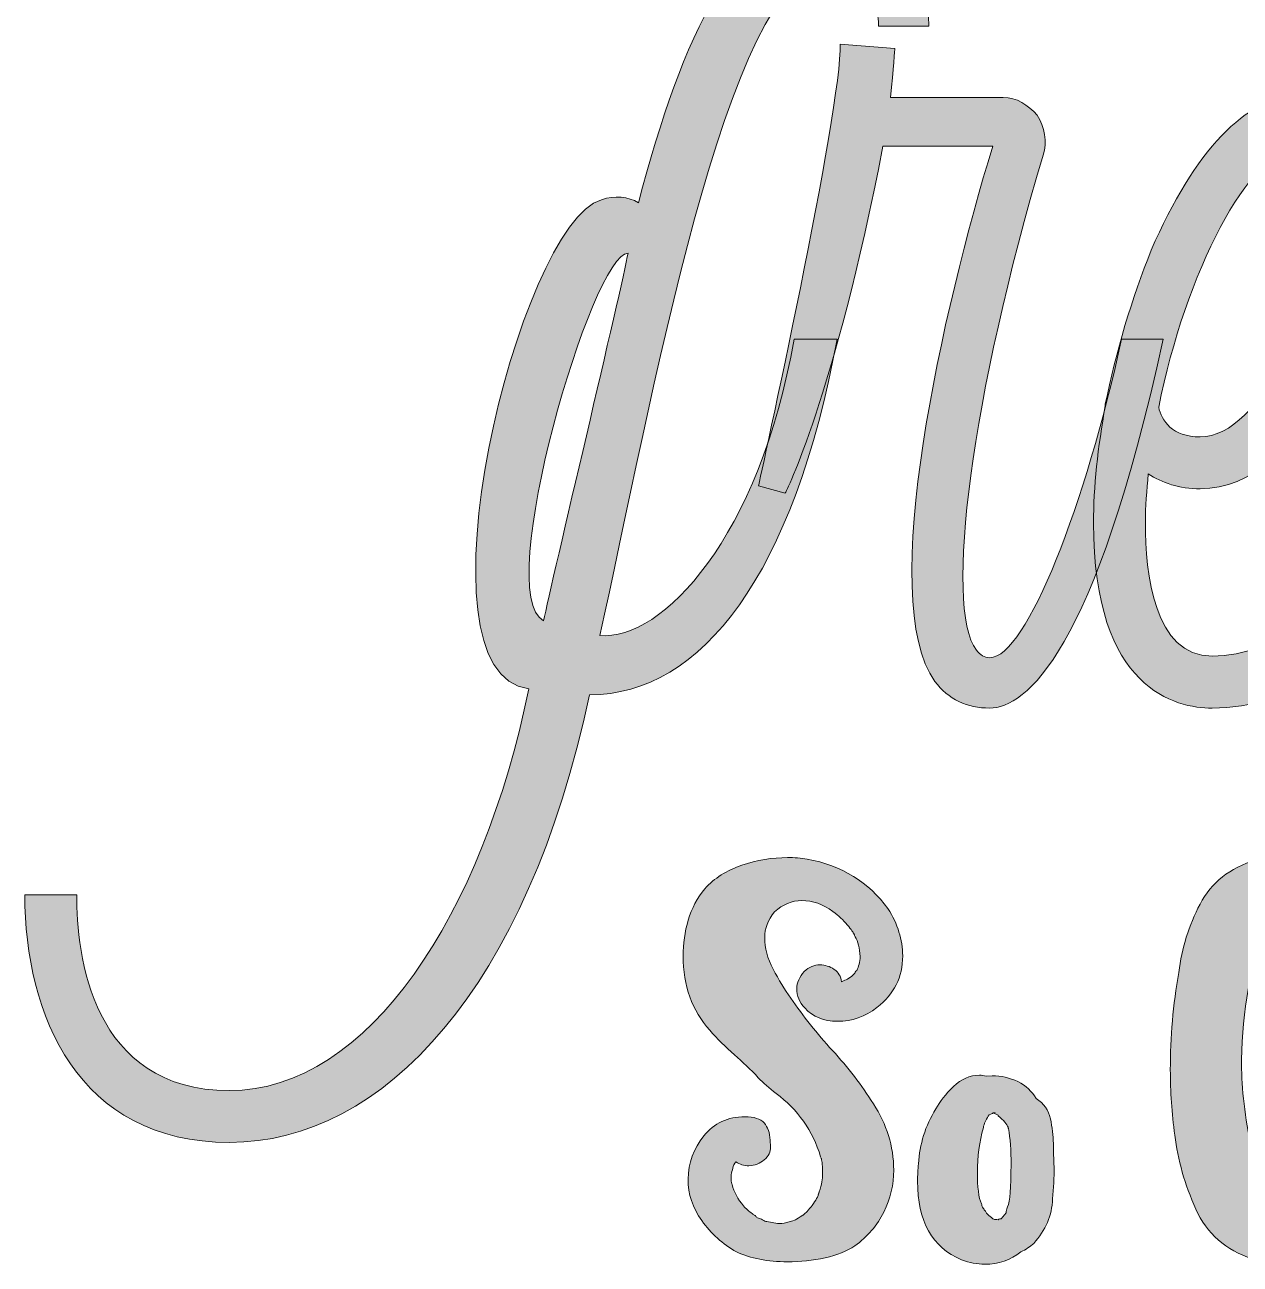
# Model space of a CAD drawing. Header units: inches. Extents: x 150 to 931, y -857 to -223.
# Drawn here: x 150.5 to 540.9, y -841.9 to -443.8 of the extents above; entities that cross this region are included whole.
import ezdxf

# ---------------------------------------------------------------- set-up
doc = ezdxf.new("R2010")
doc.units = ezdxf.units.IN
doc.header["$MEASUREMENT"] = 0
doc.layers.add('Layer 1', color=7, linetype='Continuous')

# ---------------------------------------------------------------- blocks, each defined once
blk = doc.blocks.new('block 3')
at = {"layer": 'Layer 1', "true_color": 0x040404}
h = blk.add_hatch(color=18, dxfattribs=at)
h.dxf.hatch_style = 2
edge = h.paths.add_edge_path()
edge.add_spline(control_points=[(395.47, -841.15), (389.11, -841.15), (383.66, -840.09), (379.1, -837.97), (374.65, -835.42), (370.94, -832.09), (367.98, -827.95), (365.01, -823.82), (363.53, -819.37), (363.53, -814.6), (363.63, -809.41), (365.33, -804.78), (368.61, -800.7), (371.9, -796.62), (376.29, -794.58), (381.8, -794.58), (384.77, -794.58), (386.84, -795.24), (388, -796.56), (389.17, -797.89), (389.8, -799.72), (389.91, -802.05), (389.91, -802.05), (390.07, -804.27), (390.07, -804.27), (390.07, -805.86), (389.38, -807.24), (388, -808.4), (386.62, -809.57), (384.98, -810.21), (383.07, -810.31), (381.49, -810.31), (380.11, -809.89), (378.94, -809.04), (378.41, -809.68), (378.07, -810.37), (377.91, -811.11), (377.75, -811.85), (377.56, -812.54), (377.35, -813.17), (377.35, -814.44), (377.41, -815.27), (377.51, -815.64), (377.62, -816.01), (377.67, -816.25), (377.67, -816.35), (378.31, -818.79), (379.52, -821.07), (381.33, -823.18), (381.86, -823.82), (382.17, -824.14), (382.28, -824.14), (382.81, -824.67), (383.31, -825.09), (383.79, -825.41), (384.27, -825.73), (384.61, -825.97), (384.82, -826.13), (385.04, -826.28), (385.17, -826.39), (385.22, -826.44), (385.27, -826.5), (385.38, -826.6), (385.54, -826.76), (385.7, -826.92), (386.02, -827.08), (386.49, -827.24), (386.97, -827.4), (387.37, -827.58), (387.68, -827.79), (388, -828.01), (388.37, -828.17), (388.8, -828.27), (388.8, -828.27), (392.29, -828.91), (392.29, -828.91), (393.14, -828.91), (394.15, -828.8), (395.31, -828.59), (396.9, -828.06), (397.83, -827.74), (398.09, -827.63), (398.36, -827.53), (399.13, -827.05), (400.4, -826.2), (400.4, -826.2), (400.56, -826.2), (400.56, -826.2), (400.66, -825.99), (400.88, -825.78), (401.19, -825.57), (401.51, -825.36), (401.99, -824.83), (402.62, -823.98), (402.84, -823.77), (403.02, -823.58), (403.18, -823.42), (403.34, -823.26), (403.42, -823.13), (403.42, -823.03), (404.58, -821.44), (405.33, -820.11), (405.64, -819.05), (405.64, -819.05), (405.33, -819.69), (405.33, -819.69), (406.28, -817.04), (406.76, -815.03), (406.76, -813.65), (406.76, -811.11), (406.7, -809.65), (406.6, -809.28), (406.49, -808.91), (406.44, -808.62), (406.44, -808.4), (406.44, -808.19), (406.41, -808.09), (406.36, -808.09), (406.3, -808.09), (406.28, -808.01), (406.28, -807.85), (406.28, -807.69), (406.23, -807.56), (406.12, -807.45), (403.58, -798.98), (398.81, -792.19), (391.82, -787.11), (389.59, -785.41), (387.68, -783.72), (386.09, -782.02), (383.66, -779.37), (381.11, -776.94), (378.47, -774.71), (375.6, -772.17), (372.96, -769.52), (370.52, -766.76), (364.8, -760.41), (361.94, -752.46), (361.94, -742.92), (361.94, -739), (362.49, -735.16), (363.61, -731.4), (364.72, -727.64), (366.49, -724.27), (368.93, -721.31), (372, -717.92), (375.97, -715.4), (380.85, -713.76), (385.72, -712.12), (390.6, -711.3), (395.47, -711.3), (397.7, -711.3), (399.82, -711.46), (401.83, -711.77), (412.96, -713.89), (421.59, -719.19), (427.74, -727.67), (430.91, -732.65), (432.5, -737.73), (432.5, -742.92), (432.5, -749.7), (429.75, -755.21), (424.24, -759.45), (420.42, -762.42), (416.18, -763.9), (411.52, -763.9), (407.18, -763.9), (403.68, -762.47), (401.03, -759.61), (399.34, -757.81), (398.49, -755.74), (398.49, -753.41), (398.49, -751.51), (399.29, -749.65), (400.88, -747.85), (402.36, -746.47), (404.05, -745.78), (405.96, -745.78), (407.55, -745.78), (409.06, -746.26), (410.49, -747.21), (411.92, -748.17), (412.69, -749.5), (412.8, -751.19), (412.8, -751.19), (413.43, -750.87), (413.43, -750.87), (414.6, -750.55), (415.82, -749.76), (417.09, -748.49), (417.09, -748.27), (417.3, -747.96), (417.72, -747.53), (418.36, -746.37), (418.73, -744.89), (418.84, -743.08), (418.62, -740.33), (418.09, -738.21), (417.25, -736.73), (417.14, -736.51), (417.01, -736.22), (416.85, -735.85), (416.69, -735.48), (415.97, -734.5), (414.7, -732.91), (413.96, -732.17), (413.51, -731.67), (413.35, -731.4), (413.19, -731.14), (412.11, -730.21), (410.09, -728.62), (406.91, -726.29), (403.58, -725.12), (400.08, -725.12), (396.9, -725.12), (393.99, -726.34), (391.34, -728.78), (389.22, -731.32), (388.16, -734.08), (388.16, -737.04), (388.16, -740.33), (389.06, -743.69), (390.86, -747.14), (392.66, -750.58), (394.57, -753.68), (396.58, -756.43), (400.5, -762.26), (404.95, -767.88), (409.94, -773.28), (414.91, -778.68), (419.31, -784.4), (423.13, -790.44), (427.36, -796.91), (429.54, -804.01), (429.64, -811.74), (429.64, -816.4), (428.58, -820.88), (426.46, -825.17), (424.34, -829.46), (421.22, -833.09), (417.09, -836.06), (414.65, -837.75), (411.47, -839.03), (407.55, -839.87), (403.63, -840.72), (399.6, -841.15), (395.47, -841.15)], knot_values=[0, 0, 0, 0, 1, 1, 1, 2, 2, 2, 3, 3, 3, 4, 4, 4, 5, 5, 5, 6, 6, 6, 7, 7, 7, 8, 8, 8, 9, 9, 9, 10, 10, 10, 11, 11, 11, 12, 12, 12, 13, 13, 13, 14, 14, 14, 15, 15, 15, 16, 16, 16, 17, 17, 17, 18, 18, 18, 19, 19, 19, 20, 20, 20, 21, 21, 21, 22, 22, 22, 23, 23, 23, 24, 24, 24, 25, 25, 25, 26, 26, 26, 27, 27, 27, 28, 28, 28, 29, 29, 29, 30, 30, 30, 31, 31, 31, 32, 32, 32, 33, 33, 33, 34, 34, 34, 35, 35, 35, 36, 36, 36, 37, 37, 37, 38, 38, 38, 39, 39, 39, 40, 40, 40, 41, 41, 41, 42, 42, 42, 43, 43, 43, 44, 44, 44, 45, 45, 45, 46, 46, 46, 47, 47, 47, 48, 48, 48, 49, 49, 49, 50, 50, 50, 51, 51, 51, 52, 52, 52, 53, 53, 53, 54, 54, 54, 55, 55, 55, 56, 56, 56, 57, 57, 57, 58, 58, 58, 59, 59, 59, 60, 60, 60, 61, 61, 61, 62, 62, 62, 63, 63, 63, 64, 64, 64, 65, 65, 65, 66, 66, 66, 67, 67, 67, 68, 68, 68, 69, 69, 69, 70, 70, 70, 71, 71, 71, 72, 72, 72, 73, 73, 73, 74, 74, 74, 75, 75, 75, 76, 76, 76, 77, 77, 77, 78, 78, 78, 79, 79, 79, 80, 80, 80, 81, 81, 81, 82, 82, 82, 82], degree=3, periodic=1)
h = blk.add_hatch(color=18, dxfattribs=at)
h.dxf.hatch_style = 2
edge = h.paths.add_edge_path()
edge.add_spline(control_points=[(552.34, -841.15), (549.79, -841.15), (547.3, -840.83), (544.87, -840.19), (536.29, -837.44), (530.22, -832.11), (526.67, -824.22), (523.12, -816.33), (520.87, -808.4), (519.92, -800.46), (518.96, -793.46), (518.48, -786.47), (518.48, -779.48), (518.48, -768.99), (519.38, -758.55), (521.19, -748.17), (522.14, -740.43), (524.42, -733.13), (528.02, -726.24), (531.62, -719.35), (537.61, -714.63), (545.98, -712.09), (547.99, -711.56), (550.06, -711.3), (552.18, -711.3), (558.75, -711.3), (563.99, -713.36), (567.91, -717.5), (572.26, -722.26), (574.43, -728.57), (574.43, -736.41), (574.43, -736.41), (574.27, -739.27), (574.27, -739.27), (573.74, -743.19), (571.41, -745.42), (567.28, -745.94), (565.58, -745.94), (563.99, -745.28), (562.51, -743.96), (561.03, -742.63), (560.28, -741.12), (560.28, -739.43), (560.39, -738.05), (560.44, -736.51), (560.44, -734.82), (560.44, -734.08), (560.42, -733.55), (560.36, -733.23), (560.31, -732.91), (560.28, -732.59), (560.28, -732.28), (560.28, -731.96), (560.23, -731.64), (560.13, -731.32), (560.02, -731), (559.94, -730.74), (559.89, -730.53), (559.83, -730.31), (559.75, -730.05), (559.65, -729.73), (559.54, -729.41), (559.46, -729.17), (559.41, -729.02), (559.36, -728.86), (559.25, -728.67), (559.09, -728.46), (558.93, -728.25), (558.8, -728.04), (558.7, -727.82), (558.59, -727.61), (558.54, -727.45), (558.54, -727.35), (558.22, -726.93), (558.03, -726.69), (557.98, -726.63), (557.93, -726.58), (557.77, -726.45), (557.5, -726.24), (557.24, -726.03), (557, -725.81), (556.79, -725.6), (556.57, -725.39), (556.31, -725.23), (555.99, -725.12), (555.67, -725.44), (555.38, -725.65), (555.12, -725.76), (554.85, -725.86), (554.67, -726), (554.56, -726.16), (554.46, -726.32), (554.25, -726.5), (553.93, -726.71), (553.61, -726.93), (553.34, -727.19), (553.13, -727.51), (552.6, -728.14), (552.28, -728.46), (552.18, -728.46), (552.07, -728.46), (551.97, -728.57), (551.86, -728.78), (551.75, -728.99), (551.54, -729.26), (551.23, -729.57), (551.23, -729.57), (548.21, -735.61), (548.21, -735.61), (543.65, -748.75), (541.37, -763.27), (541.37, -779.16), (541.48, -787.22), (542.7, -796.49), (545.03, -806.97), (548.21, -820.33), (552.07, -827), (556.63, -827), (557.58, -827), (558.64, -826.63), (559.81, -825.89), (562.56, -823.77), (564.15, -821.23), (564.58, -818.26), (564.68, -817.73), (564.74, -816.46), (564.74, -814.44), (564.63, -814.23), (564.58, -814.05), (564.58, -813.89), (564.58, -813.73), (564.52, -813.46), (564.42, -813.09), (564.31, -812.72), (564.26, -812.22), (564.26, -811.58), (564.26, -808.62), (565.95, -806.5), (569.34, -805.22), (569.98, -805.02), (570.56, -804.91), (571.09, -804.91), (576.07, -804.91), (578.56, -808.62), (578.56, -816.03), (578.56, -822.71), (575.96, -828.75), (570.77, -834.15), (565.26, -838.81), (559.12, -841.15), (552.34, -841.15)], knot_values=[0, 0, 0, 0, 1, 1, 1, 2, 2, 2, 3, 3, 3, 4, 4, 4, 5, 5, 5, 6, 6, 6, 7, 7, 7, 8, 8, 8, 9, 9, 9, 10, 10, 10, 11, 11, 11, 12, 12, 12, 13, 13, 13, 14, 14, 14, 15, 15, 15, 16, 16, 16, 17, 17, 17, 18, 18, 18, 19, 19, 19, 20, 20, 20, 21, 21, 21, 22, 22, 22, 23, 23, 23, 24, 24, 24, 25, 25, 25, 26, 26, 26, 27, 27, 27, 28, 28, 28, 29, 29, 29, 30, 30, 30, 31, 31, 31, 32, 32, 32, 33, 33, 33, 34, 34, 34, 35, 35, 35, 36, 36, 36, 37, 37, 37, 38, 38, 38, 39, 39, 39, 40, 40, 40, 41, 41, 41, 42, 42, 42, 43, 43, 43, 44, 44, 44, 45, 45, 45, 46, 46, 46, 47, 47, 47, 48, 48, 48, 49, 49, 49, 50, 50, 50, 50], degree=3, periodic=1)
h = blk.add_hatch(color=18, dxfattribs=at)
h.dxf.hatch_style = 2
edge = h.paths.add_edge_path()
edge.add_spline(control_points=[(458.89, -841.94), (456.45, -841.94), (453.96, -841.46), (451.42, -840.51), (441.98, -836.59), (437.27, -828.17), (437.27, -815.24), (437.27, -813.33), (437.38, -811.48), (437.59, -809.68), (437.91, -803.43), (439.76, -797.54), (443.15, -792.03), (444.42, -789.71), (446.3, -787.32), (448.79, -784.88), (451.28, -782.45), (454.06, -781.23), (457.14, -781.23), (457.88, -781.23), (458.62, -781.33), (459.36, -781.54), (459.36, -781.54), (461.27, -781.38), (461.27, -781.38), (464.13, -781.38), (466.86, -782.02), (469.46, -783.29), (472.05, -784.56), (474.04, -786.37), (475.41, -788.7), (477.85, -790.29), (479.36, -792.46), (479.95, -795.21), (480.53, -797.97), (480.84, -800.62), (480.9, -803.16), (480.95, -805.7), (481.03, -808.19), (481.14, -810.63), (481.14, -814.13), (480.98, -817.57), (480.66, -820.96), (480.45, -826.26), (478.44, -831.03), (474.62, -835.26), (473.45, -836.32), (472.08, -837.22), (470.49, -837.97), (467.1, -840.62), (463.23, -841.94), (458.89, -841.94)], knot_values=[0, 0, 0, 0, 1, 1, 1, 2, 2, 2, 3, 3, 3, 4, 4, 4, 5, 5, 5, 6, 6, 6, 7, 7, 7, 8, 8, 8, 9, 9, 9, 10, 10, 10, 11, 11, 11, 12, 12, 12, 13, 13, 13, 14, 14, 14, 15, 15, 15, 16, 16, 16, 17, 17, 17, 17], degree=3, periodic=1)
edge = h.paths.add_edge_path()
edge.add_spline(control_points=[(463.18, -827.63), (463.5, -827.43), (463.81, -827.32), (464.13, -827.32), (464.13, -827.32), (465.72, -825.41), (465.72, -825.41), (465.72, -824.99), (465.88, -824.35), (466.2, -823.5), (466.94, -821.81), (467.31, -817.31), (467.31, -809.99), (467.31, -805.33), (467.04, -801.47), (466.51, -798.39), (466.41, -798.39), (466.36, -798.23), (466.36, -797.92), (466.04, -796.96), (464.98, -795.75), (463.18, -794.26), (463.18, -794.26), (463.18, -794.1), (463.18, -794.1), (463.18, -794.1), (461.59, -793.31), (461.59, -793.31), (461.48, -793.41), (461.22, -793.54), (460.79, -793.7), (460.37, -793.86), (460.16, -794), (460.16, -794.1), (460.16, -794.21), (460.1, -794.31), (460, -794.42), (459.15, -795.58), (458.62, -796.8), (458.41, -798.07), (457.14, -802.63), (456.5, -807.4), (456.5, -812.38), (456.5, -817.15), (456.92, -820.54), (457.77, -822.55), (457.88, -822.66), (457.93, -822.82), (457.93, -823.03), (457.93, -823.24), (458.07, -823.53), (458.33, -823.9), (458.59, -824.27), (458.83, -824.61), (459.05, -824.93), (459.26, -825.25), (459.42, -825.49), (459.52, -825.65), (459.63, -825.81), (459.81, -825.99), (460.08, -826.2), (460.34, -826.42), (460.61, -826.63), (460.87, -826.84), (461.14, -827.05), (461.35, -827.21), (461.51, -827.32), (461.67, -827.43), (461.83, -827.5), (461.99, -827.56), (462.14, -827.61), (462.54, -827.63), (463.18, -827.63)], knot_values=[0, 0, 0, 0, 1, 1, 1, 2, 2, 2, 3, 3, 3, 4, 4, 4, 5, 5, 5, 6, 6, 6, 7, 7, 7, 8, 8, 8, 9, 9, 9, 10, 10, 10, 11, 11, 11, 12, 12, 12, 13, 13, 13, 14, 14, 14, 15, 15, 15, 16, 16, 16, 17, 17, 17, 18, 18, 18, 19, 19, 19, 20, 20, 20, 21, 21, 21, 22, 22, 22, 23, 23, 23, 24, 24, 24, 24], degree=3, periodic=1)
edge = h.paths.add_edge_path()
edge.add_spline(control_points=[(462.22, -793.46), (462.22, -793.46), (461.59, -793.31), (461.59, -793.31), (462.01, -793.31), (462.22, -793.36), (462.22, -793.46)], knot_values=[0, 0, 0, 0, 1, 1, 1, 2, 2, 2, 2], degree=3, periodic=1)
at = {"layer": 'Layer 1', "lineweight": 0}
for points, knots in [([(395.47, -841.15), (389.11, -841.15), (383.66, -840.09), (379.1, -837.97), (374.65, -835.42), (370.94, -832.09), (367.98, -827.95), (365.01, -823.82), (363.53, -819.37), (363.53, -814.6), (363.63, -809.41), (365.33, -804.78), (368.61, -800.7), (371.9, -796.62), (376.29, -794.58), (381.8, -794.58), (384.77, -794.58), (386.84, -795.24), (388, -796.56), (389.17, -797.89), (389.8, -799.72), (389.91, -802.05), (389.91, -802.05), (390.07, -804.27), (390.07, -804.27), (390.07, -805.86), (389.38, -807.24), (388, -808.4), (386.62, -809.57), (384.98, -810.21), (383.07, -810.31), (381.49, -810.31), (380.11, -809.89), (378.94, -809.04), (378.41, -809.68), (378.07, -810.37), (377.91, -811.11), (377.75, -811.85), (377.56, -812.54), (377.35, -813.17), (377.35, -814.44), (377.41, -815.27), (377.51, -815.64), (377.62, -816.01), (377.67, -816.25), (377.67, -816.35), (378.31, -818.79), (379.52, -821.07), (381.33, -823.18), (381.86, -823.82), (382.17, -824.14), (382.28, -824.14), (382.81, -824.67), (383.31, -825.09), (383.79, -825.41), (384.27, -825.73), (384.61, -825.97), (384.82, -826.13), (385.04, -826.28), (385.17, -826.39), (385.22, -826.44), (385.27, -826.5), (385.38, -826.6), (385.54, -826.76), (385.7, -826.92), (386.02, -827.08), (386.49, -827.24), (386.97, -827.4), (387.37, -827.58), (387.68, -827.79), (388, -828.01), (388.37, -828.17), (388.8, -828.27), (388.8, -828.27), (392.29, -828.91), (392.29, -828.91), (393.14, -828.91), (394.15, -828.8), (395.31, -828.59), (396.9, -828.06), (397.83, -827.74), (398.09, -827.63), (398.36, -827.53), (399.13, -827.05), (400.4, -826.2), (400.4, -826.2), (400.56, -826.2), (400.56, -826.2), (400.66, -825.99), (400.88, -825.78), (401.19, -825.57), (401.51, -825.36), (401.99, -824.83), (402.62, -823.98), (402.84, -823.77), (403.02, -823.58), (403.18, -823.42), (403.34, -823.26), (403.42, -823.13), (403.42, -823.03), (404.58, -821.44), (405.33, -820.11), (405.64, -819.05), (405.64, -819.05), (405.33, -819.69), (405.33, -819.69), (406.28, -817.04), (406.76, -815.03), (406.76, -813.65), (406.76, -811.11), (406.7, -809.65), (406.6, -809.28), (406.49, -808.91), (406.44, -808.62), (406.44, -808.4), (406.44, -808.19), (406.41, -808.09), (406.36, -808.09), (406.3, -808.09), (406.28, -808.01), (406.28, -807.85), (406.28, -807.69), (406.23, -807.56), (406.12, -807.45), (403.58, -798.98), (398.81, -792.19), (391.82, -787.11), (389.59, -785.41), (387.68, -783.72), (386.09, -782.02), (383.66, -779.37), (381.11, -776.94), (378.47, -774.71), (375.6, -772.17), (372.96, -769.52), (370.52, -766.76), (364.8, -760.41), (361.94, -752.46), (361.94, -742.92), (361.94, -739), (362.49, -735.16), (363.61, -731.4), (364.72, -727.64), (366.49, -724.27), (368.93, -721.31), (372, -717.92), (375.97, -715.4), (380.85, -713.76), (385.72, -712.12), (390.6, -711.3), (395.47, -711.3), (397.7, -711.3), (399.82, -711.46), (401.83, -711.77), (412.96, -713.89), (421.59, -719.19), (427.74, -727.67), (430.91, -732.65), (432.5, -737.73), (432.5, -742.92), (432.5, -749.7), (429.75, -755.21), (424.24, -759.45), (420.42, -762.42), (416.18, -763.9), (411.52, -763.9), (407.18, -763.9), (403.68, -762.47), (401.03, -759.61), (399.34, -757.81), (398.49, -755.74), (398.49, -753.41), (398.49, -751.51), (399.29, -749.65), (400.88, -747.85), (402.36, -746.47), (404.05, -745.78), (405.96, -745.78), (407.55, -745.78), (409.06, -746.26), (410.49, -747.21), (411.92, -748.17), (412.69, -749.5), (412.8, -751.19), (412.8, -751.19), (413.43, -750.87), (413.43, -750.87), (414.6, -750.55), (415.82, -749.76), (417.09, -748.49), (417.09, -748.27), (417.3, -747.96), (417.72, -747.53), (418.36, -746.37), (418.73, -744.89), (418.84, -743.08), (418.62, -740.33), (418.09, -738.21), (417.25, -736.73), (417.14, -736.51), (417.01, -736.22), (416.85, -735.85), (416.69, -735.48), (415.97, -734.5), (414.7, -732.91), (413.96, -732.17), (413.51, -731.67), (413.35, -731.4), (413.19, -731.14), (412.11, -730.21), (410.09, -728.62), (406.91, -726.29), (403.58, -725.12), (400.08, -725.12), (396.9, -725.12), (393.99, -726.34), (391.34, -728.78), (389.22, -731.32), (388.16, -734.08), (388.16, -737.04), (388.16, -740.33), (389.06, -743.69), (390.86, -747.14), (392.66, -750.58), (394.57, -753.68), (396.58, -756.43), (400.5, -762.26), (404.95, -767.88), (409.94, -773.28), (414.91, -778.68), (419.31, -784.4), (423.13, -790.44), (427.36, -796.91), (429.54, -804.01), (429.64, -811.74), (429.64, -816.4), (428.58, -820.88), (426.46, -825.17), (424.34, -829.46), (421.22, -833.09), (417.09, -836.06), (414.65, -837.75), (411.47, -839.03), (407.55, -839.87), (403.63, -840.72), (399.6, -841.15), (395.47, -841.15)], [0, 0, 0, 0, 1, 1, 1, 2, 2, 2, 3, 3, 3, 4, 4, 4, 5, 5, 5, 6, 6, 6, 7, 7, 7, 8, 8, 8, 9, 9, 9, 10, 10, 10, 11, 11, 11, 12, 12, 12, 13, 13, 13, 14, 14, 14, 15, 15, 15, 16, 16, 16, 17, 17, 17, 18, 18, 18, 19, 19, 19, 20, 20, 20, 21, 21, 21, 22, 22, 22, 23, 23, 23, 24, 24, 24, 25, 25, 25, 26, 26, 26, 27, 27, 27, 28, 28, 28, 29, 29, 29, 30, 30, 30, 31, 31, 31, 32, 32, 32, 33, 33, 33, 34, 34, 34, 35, 35, 35, 36, 36, 36, 37, 37, 37, 38, 38, 38, 39, 39, 39, 40, 40, 40, 41, 41, 41, 42, 42, 42, 43, 43, 43, 44, 44, 44, 45, 45, 45, 46, 46, 46, 47, 47, 47, 48, 48, 48, 49, 49, 49, 50, 50, 50, 51, 51, 51, 52, 52, 52, 53, 53, 53, 54, 54, 54, 55, 55, 55, 56, 56, 56, 57, 57, 57, 58, 58, 58, 59, 59, 59, 60, 60, 60, 61, 61, 61, 62, 62, 62, 63, 63, 63, 64, 64, 64, 65, 65, 65, 66, 66, 66, 67, 67, 67, 68, 68, 68, 69, 69, 69, 70, 70, 70, 71, 71, 71, 72, 72, 72, 73, 73, 73, 74, 74, 74, 75, 75, 75, 76, 76, 76, 77, 77, 77, 78, 78, 78, 79, 79, 79, 80, 80, 80, 81, 81, 81, 82, 82, 82, 82]), ([(552.34, -841.15), (549.79, -841.15), (547.3, -840.83), (544.87, -840.19), (536.29, -837.44), (530.22, -832.11), (526.67, -824.22), (523.12, -816.33), (520.87, -808.4), (519.92, -800.46), (518.96, -793.46), (518.48, -786.47), (518.48, -779.48), (518.48, -768.99), (519.38, -758.55), (521.19, -748.17), (522.14, -740.43), (524.42, -733.13), (528.02, -726.24), (531.62, -719.35), (537.61, -714.63), (545.98, -712.09), (547.99, -711.56), (550.06, -711.3), (552.18, -711.3), (558.75, -711.3), (563.99, -713.36), (567.91, -717.5), (572.26, -722.26), (574.43, -728.57), (574.43, -736.41), (574.43, -736.41), (574.27, -739.27), (574.27, -739.27), (573.74, -743.19), (571.41, -745.42), (567.28, -745.94), (565.58, -745.94), (563.99, -745.28), (562.51, -743.96), (561.03, -742.63), (560.28, -741.12), (560.28, -739.43), (560.39, -738.05), (560.44, -736.51), (560.44, -734.82), (560.44, -734.08), (560.42, -733.55), (560.36, -733.23), (560.31, -732.91), (560.28, -732.59), (560.28, -732.28), (560.28, -731.96), (560.23, -731.64), (560.13, -731.32), (560.02, -731), (559.94, -730.74), (559.89, -730.53), (559.83, -730.31), (559.75, -730.05), (559.65, -729.73), (559.54, -729.41), (559.46, -729.17), (559.41, -729.02), (559.36, -728.86), (559.25, -728.67), (559.09, -728.46), (558.93, -728.25), (558.8, -728.04), (558.7, -727.82), (558.59, -727.61), (558.54, -727.45), (558.54, -727.35), (558.22, -726.93), (558.03, -726.69), (557.98, -726.63), (557.93, -726.58), (557.77, -726.45), (557.5, -726.24), (557.24, -726.03), (557, -725.81), (556.79, -725.6), (556.57, -725.39), (556.31, -725.23), (555.99, -725.12), (555.67, -725.44), (555.38, -725.65), (555.12, -725.76), (554.85, -725.86), (554.67, -726), (554.56, -726.16), (554.46, -726.32), (554.25, -726.5), (553.93, -726.71), (553.61, -726.93), (553.34, -727.19), (553.13, -727.51), (552.6, -728.14), (552.28, -728.46), (552.18, -728.46), (552.07, -728.46), (551.97, -728.57), (551.86, -728.78), (551.75, -728.99), (551.54, -729.26), (551.23, -729.57), (551.23, -729.57), (548.21, -735.61), (548.21, -735.61), (543.65, -748.75), (541.37, -763.27), (541.37, -779.16), (541.48, -787.22), (542.7, -796.49), (545.03, -806.97), (548.21, -820.33), (552.07, -827), (556.63, -827), (557.58, -827), (558.64, -826.63), (559.81, -825.89), (562.56, -823.77), (564.15, -821.23), (564.58, -818.26), (564.68, -817.73), (564.74, -816.46), (564.74, -814.44), (564.63, -814.23), (564.58, -814.05), (564.58, -813.89), (564.58, -813.73), (564.52, -813.46), (564.42, -813.09), (564.31, -812.72), (564.26, -812.22), (564.26, -811.58), (564.26, -808.62), (565.95, -806.5), (569.34, -805.22), (569.98, -805.02), (570.56, -804.91), (571.09, -804.91), (576.07, -804.91), (578.56, -808.62), (578.56, -816.03), (578.56, -822.71), (575.96, -828.75), (570.77, -834.15), (565.26, -838.81), (559.12, -841.15), (552.34, -841.15)], [0, 0, 0, 0, 1, 1, 1, 2, 2, 2, 3, 3, 3, 4, 4, 4, 5, 5, 5, 6, 6, 6, 7, 7, 7, 8, 8, 8, 9, 9, 9, 10, 10, 10, 11, 11, 11, 12, 12, 12, 13, 13, 13, 14, 14, 14, 15, 15, 15, 16, 16, 16, 17, 17, 17, 18, 18, 18, 19, 19, 19, 20, 20, 20, 21, 21, 21, 22, 22, 22, 23, 23, 23, 24, 24, 24, 25, 25, 25, 26, 26, 26, 27, 27, 27, 28, 28, 28, 29, 29, 29, 30, 30, 30, 31, 31, 31, 32, 32, 32, 33, 33, 33, 34, 34, 34, 35, 35, 35, 36, 36, 36, 37, 37, 37, 38, 38, 38, 39, 39, 39, 40, 40, 40, 41, 41, 41, 42, 42, 42, 43, 43, 43, 44, 44, 44, 45, 45, 45, 46, 46, 46, 47, 47, 47, 48, 48, 48, 49, 49, 49, 50, 50, 50, 50]), ([(458.89, -841.94), (456.45, -841.94), (453.96, -841.46), (451.42, -840.51), (441.98, -836.59), (437.27, -828.17), (437.27, -815.24), (437.27, -813.33), (437.38, -811.48), (437.59, -809.68), (437.91, -803.43), (439.76, -797.54), (443.15, -792.03), (444.42, -789.71), (446.3, -787.32), (448.79, -784.88), (451.28, -782.45), (454.06, -781.23), (457.14, -781.23), (457.88, -781.23), (458.62, -781.33), (459.36, -781.54), (459.36, -781.54), (461.27, -781.38), (461.27, -781.38), (464.13, -781.38), (466.86, -782.02), (469.46, -783.29), (472.05, -784.56), (474.04, -786.37), (475.41, -788.7), (477.85, -790.29), (479.36, -792.46), (479.95, -795.21), (480.53, -797.97), (480.84, -800.62), (480.9, -803.16), (480.95, -805.7), (481.03, -808.19), (481.14, -810.63), (481.14, -814.13), (480.98, -817.57), (480.66, -820.96), (480.45, -826.26), (478.44, -831.03), (474.62, -835.26), (473.45, -836.32), (472.08, -837.22), (470.49, -837.97), (467.1, -840.62), (463.23, -841.94), (458.89, -841.94)], [0, 0, 0, 0, 1, 1, 1, 2, 2, 2, 3, 3, 3, 4, 4, 4, 5, 5, 5, 6, 6, 6, 7, 7, 7, 8, 8, 8, 9, 9, 9, 10, 10, 10, 11, 11, 11, 12, 12, 12, 13, 13, 13, 14, 14, 14, 15, 15, 15, 16, 16, 16, 17, 17, 17, 17]), ([(463.18, -827.63), (463.5, -827.43), (463.81, -827.32), (464.13, -827.32), (464.13, -827.32), (465.72, -825.41), (465.72, -825.41), (465.72, -824.99), (465.88, -824.35), (466.2, -823.5), (466.94, -821.81), (467.31, -817.31), (467.31, -809.99), (467.31, -805.33), (467.04, -801.47), (466.51, -798.39), (466.41, -798.39), (466.36, -798.23), (466.36, -797.92), (466.04, -796.96), (464.98, -795.75), (463.18, -794.26), (463.18, -794.26), (463.18, -794.1), (463.18, -794.1), (463.18, -794.1), (461.59, -793.31), (461.59, -793.31), (461.48, -793.41), (461.22, -793.54), (460.79, -793.7), (460.37, -793.86), (460.16, -794), (460.16, -794.1), (460.16, -794.21), (460.1, -794.31), (460, -794.42), (459.15, -795.58), (458.62, -796.8), (458.41, -798.07), (457.14, -802.63), (456.5, -807.4), (456.5, -812.38), (456.5, -817.15), (456.92, -820.54), (457.77, -822.55), (457.88, -822.66), (457.93, -822.82), (457.93, -823.03), (457.93, -823.24), (458.07, -823.53), (458.33, -823.9), (458.59, -824.27), (458.83, -824.61), (459.05, -824.93), (459.26, -825.25), (459.42, -825.49), (459.52, -825.65), (459.63, -825.81), (459.81, -825.99), (460.08, -826.2), (460.34, -826.42), (460.61, -826.63), (460.87, -826.84), (461.14, -827.05), (461.35, -827.21), (461.51, -827.32), (461.67, -827.43), (461.83, -827.5), (461.99, -827.56), (462.14, -827.61), (462.54, -827.63), (463.18, -827.63)], [0, 0, 0, 0, 1, 1, 1, 2, 2, 2, 3, 3, 3, 4, 4, 4, 5, 5, 5, 6, 6, 6, 7, 7, 7, 8, 8, 8, 9, 9, 9, 10, 10, 10, 11, 11, 11, 12, 12, 12, 13, 13, 13, 14, 14, 14, 15, 15, 15, 16, 16, 16, 17, 17, 17, 18, 18, 18, 19, 19, 19, 20, 20, 20, 21, 21, 21, 22, 22, 22, 23, 23, 23, 24, 24, 24, 24]), ([(462.22, -793.46), (462.22, -793.46), (461.59, -793.31), (461.59, -793.31), (462.01, -793.31), (462.22, -793.36), (462.22, -793.46)], [0, 0, 0, 0, 1, 1, 1, 2, 2, 2, 2])]:
    blk.add_open_spline(points, degree=3, knots=knots, dxfattribs=at)
blk = doc.blocks.new('block 5')
at = {"layer": 'Layer 1', "true_color": 0x040404}
h = blk.add_hatch(color=18, dxfattribs=at)
h.dxf.hatch_style = 2
edge = h.paths.add_edge_path()
edge.add_spline(control_points=[(440.94, -444.23), (440.94, -444.23), (424.75, -444.23), (424.75, -444.23), (424.75, -442.32), (424.27, -425.18), (408.55, -425.18), (376.17, -425.18), (350.93, -569.47), (335.22, -639.95), (355.22, -641.85), (386.65, -608.05), (397.6, -544.71), (397.6, -544.71), (411.41, -544.71), (411.41, -544.71), (397.6, -619.95), (368.08, -659), (331.89, -659), (311.88, -753.29), (265.69, -802.81), (216.17, -802.81), (167.59, -802.81), (150.45, -761.86), (150.45, -723.29), (150.45, -723.29), (167.12, -723.29), (167.12, -723.29), (167.12, -742.34), (171.88, -786.15), (216.17, -786.15), (260.93, -786.15), (297.6, -729.48), (312.36, -657.09), (273.79, -652.33), (309.03, -508.04), (335.7, -499.94), (339.98, -498.52), (344.27, -498.99), (347.6, -500.9), (361.89, -447.09), (379.03, -408.51), (408.55, -408.51), (430.94, -408.51), (440.94, -427.09), (440.94, -444.23)], knot_values=[0, 0, 0, 0, 1, 1, 1, 2, 2, 2, 3, 3, 3, 4, 4, 4, 5, 5, 5, 6, 6, 6, 7, 7, 7, 8, 8, 8, 9, 9, 9, 10, 10, 10, 11, 11, 11, 12, 12, 12, 13, 13, 13, 14, 14, 14, 15, 15, 15, 15], degree=3, periodic=1)
edge = h.paths.add_edge_path()
edge.add_spline(control_points=[(317.12, -635.19), (319.5, -623.76), (342.36, -527.56), (344.27, -517.09), (332.84, -517.09), (300.46, -626.62), (317.12, -635.19)], knot_values=[0, 0, 0, 0, 1, 1, 1, 2, 2, 2, 2], degree=3, periodic=1)
h = blk.add_hatch(color=18, dxfattribs=at)
h.dxf.hatch_style = 2
edge = h.paths.add_edge_path()
edge.add_spline(control_points=[(442.84, -654.71), (423.79, -628.52), (445.7, -534.23), (461.41, -482.8), (461.41, -482.8), (426.17, -482.8), (426.17, -482.8), (410.46, -563.76), (394.74, -594.24), (394.74, -594.24), (394.74, -594.24), (386.17, -591.85), (386.17, -591.85), (386.17, -591.85), (413.31, -469.47), (412.36, -449.94), (412.36, -449.94), (429.98, -451.37), (429.98, -451.37), (429.98, -451.37), (429.51, -458.04), (428.55, -467.09), (428.55, -467.09), (464.75, -467.09), (464.75, -467.09), (469.03, -467.09), (472.84, -469.47), (475.7, -472.8), (478.08, -476.61), (479.03, -481.37), (477.6, -485.66), (454.74, -562.33), (445.7, -630.43), (456.17, -644.71), (457.6, -646.14), (458.55, -647.09), (460.46, -647.09), (472.37, -647.09), (491.41, -597.09), (502.84, -544.71), (502.84, -544.71), (516.18, -544.71), (516.18, -544.71), (494.27, -645.67), (471.89, -663.28), (460.46, -663.28), (453.32, -663.28), (447.13, -660.43), (442.84, -654.71)], knot_values=[0, 0, 0, 0, 1, 1, 1, 2, 2, 2, 3, 3, 3, 4, 4, 4, 5, 5, 5, 6, 6, 6, 7, 7, 7, 8, 8, 8, 9, 9, 9, 10, 10, 10, 11, 11, 11, 12, 12, 12, 13, 13, 13, 14, 14, 14, 15, 15, 15, 16, 16, 16, 16], degree=3, periodic=1)
h = blk.add_hatch(color=18, dxfattribs=at)
h.dxf.hatch_style = 2
edge = h.paths.add_edge_path()
edge.add_spline(control_points=[(493.79, -603.76), (493.79, -592.33), (495.22, -579.47), (497.6, -566.14), (497.6, -566.14), (497.6, -566.14), (497.6, -565.66), (500.94, -549), (506.17, -531.38), (512.36, -516.14), (526.17, -484.23), (542.84, -466.61), (559.98, -466.61), (568.08, -466.61), (574.75, -470.9), (578.56, -478.99), (581.41, -485.18), (582.84, -492.8), (582.84, -502.33), (582.84, -538.99), (561.41, -592.81), (528.08, -592.81), (521.41, -592.81), (515.7, -590.9), (511.41, -588.04), (510.93, -593.28), (510.46, -598.52), (510.46, -603.76), (510.46, -619.95), (513.32, -646.62), (531.89, -646.62), (574.27, -646.62), (603.32, -579.47), (610.94, -544.71), (610.94, -544.71), (624.75, -544.71), (624.75, -544.71), (612.37, -601.38), (583.79, -663.28), (531.89, -663.28), (520.46, -663.28), (493.79, -657.57), (493.79, -603.76)], knot_values=[0, 0, 0, 0, 1, 1, 1, 2, 2, 2, 3, 3, 3, 4, 4, 4, 5, 5, 5, 6, 6, 6, 7, 7, 7, 8, 8, 8, 9, 9, 9, 10, 10, 10, 11, 11, 11, 12, 12, 12, 13, 13, 13, 14, 14, 14, 14], degree=3, periodic=1)
edge = h.paths.add_edge_path()
edge.add_spline(control_points=[(528.08, -576.14), (547.6, -576.14), (566.65, -534.71), (566.65, -502.33), (566.65, -495.66), (565.7, -489.95), (563.79, -486.14), (562.37, -483.28), (560.94, -483.28), (559.98, -483.28), (543.79, -483.28), (523.32, -523.76), (514.74, -566.61), (515.7, -570.9), (519.03, -576.14), (528.08, -576.14)], knot_values=[0, 0, 0, 0, 1, 1, 1, 2, 2, 2, 3, 3, 3, 4, 4, 4, 5, 5, 5, 5], degree=3, periodic=1)
at = {"layer": 'Layer 1', "lineweight": 0}
for points, knots in [([(440.94, -444.23), (440.94, -444.23), (424.75, -444.23), (424.75, -444.23), (424.75, -442.32), (424.27, -425.18), (408.55, -425.18), (376.17, -425.18), (350.93, -569.47), (335.22, -639.95), (355.22, -641.85), (386.65, -608.05), (397.6, -544.71), (397.6, -544.71), (411.41, -544.71), (411.41, -544.71), (397.6, -619.95), (368.08, -659), (331.89, -659), (311.88, -753.29), (265.69, -802.81), (216.17, -802.81), (167.59, -802.81), (150.45, -761.86), (150.45, -723.29), (150.45, -723.29), (167.12, -723.29), (167.12, -723.29), (167.12, -742.34), (171.88, -786.15), (216.17, -786.15), (260.93, -786.15), (297.6, -729.48), (312.36, -657.09), (273.79, -652.33), (309.03, -508.04), (335.7, -499.94), (339.98, -498.52), (344.27, -498.99), (347.6, -500.9), (361.89, -447.09), (379.03, -408.51), (408.55, -408.51), (430.94, -408.51), (440.94, -427.09), (440.94, -444.23)], [0, 0, 0, 0, 1, 1, 1, 2, 2, 2, 3, 3, 3, 4, 4, 4, 5, 5, 5, 6, 6, 6, 7, 7, 7, 8, 8, 8, 9, 9, 9, 10, 10, 10, 11, 11, 11, 12, 12, 12, 13, 13, 13, 14, 14, 14, 15, 15, 15, 15]), ([(442.84, -654.71), (423.79, -628.52), (445.7, -534.23), (461.41, -482.8), (461.41, -482.8), (426.17, -482.8), (426.17, -482.8), (410.46, -563.76), (394.74, -594.24), (394.74, -594.24), (394.74, -594.24), (386.17, -591.85), (386.17, -591.85), (386.17, -591.85), (413.31, -469.47), (412.36, -449.94), (412.36, -449.94), (429.98, -451.37), (429.98, -451.37), (429.98, -451.37), (429.51, -458.04), (428.55, -467.09), (428.55, -467.09), (464.75, -467.09), (464.75, -467.09), (469.03, -467.09), (472.84, -469.47), (475.7, -472.8), (478.08, -476.61), (479.03, -481.37), (477.6, -485.66), (454.74, -562.33), (445.7, -630.43), (456.17, -644.71), (457.6, -646.14), (458.55, -647.09), (460.46, -647.09), (472.37, -647.09), (491.41, -597.09), (502.84, -544.71), (502.84, -544.71), (516.18, -544.71), (516.18, -544.71), (494.27, -645.67), (471.89, -663.28), (460.46, -663.28), (453.32, -663.28), (447.13, -660.43), (442.84, -654.71)], [0, 0, 0, 0, 1, 1, 1, 2, 2, 2, 3, 3, 3, 4, 4, 4, 5, 5, 5, 6, 6, 6, 7, 7, 7, 8, 8, 8, 9, 9, 9, 10, 10, 10, 11, 11, 11, 12, 12, 12, 13, 13, 13, 14, 14, 14, 15, 15, 15, 16, 16, 16, 16]), ([(493.79, -603.76), (493.79, -592.33), (495.22, -579.47), (497.6, -566.14), (497.6, -566.14), (497.6, -566.14), (497.6, -565.66), (500.94, -549), (506.17, -531.38), (512.36, -516.14), (526.17, -484.23), (542.84, -466.61), (559.98, -466.61), (568.08, -466.61), (574.75, -470.9), (578.56, -478.99), (581.41, -485.18), (582.84, -492.8), (582.84, -502.33), (582.84, -538.99), (561.41, -592.81), (528.08, -592.81), (521.41, -592.81), (515.7, -590.9), (511.41, -588.04), (510.93, -593.28), (510.46, -598.52), (510.46, -603.76), (510.46, -619.95), (513.32, -646.62), (531.89, -646.62), (574.27, -646.62), (603.32, -579.47), (610.94, -544.71), (610.94, -544.71), (624.75, -544.71), (624.75, -544.71), (612.37, -601.38), (583.79, -663.28), (531.89, -663.28), (520.46, -663.28), (493.79, -657.57), (493.79, -603.76)], [0, 0, 0, 0, 1, 1, 1, 2, 2, 2, 3, 3, 3, 4, 4, 4, 5, 5, 5, 6, 6, 6, 7, 7, 7, 8, 8, 8, 9, 9, 9, 10, 10, 10, 11, 11, 11, 12, 12, 12, 13, 13, 13, 14, 14, 14, 14]), ([(528.08, -576.14), (547.6, -576.14), (566.65, -534.71), (566.65, -502.33), (566.65, -495.66), (565.7, -489.95), (563.79, -486.14), (562.37, -483.28), (560.94, -483.28), (559.98, -483.28), (543.79, -483.28), (523.32, -523.76), (514.74, -566.61), (515.7, -570.9), (519.03, -576.14), (528.08, -576.14)], [0, 0, 0, 0, 1, 1, 1, 2, 2, 2, 3, 3, 3, 4, 4, 4, 5, 5, 5, 5]), ([(317.12, -635.19), (319.5, -623.76), (342.36, -527.56), (344.27, -517.09), (332.84, -517.09), (300.46, -626.62), (317.12, -635.19)], [0, 0, 0, 0, 1, 1, 1, 2, 2, 2, 2])]:
    blk.add_open_spline(points, degree=3, knots=knots, dxfattribs=at)
blk = doc.blocks.new('block 2')
at = {"layer": 'Layer 1'}
for name in ['block 5', 'block 3']:
    blk.add_blockref(name, (0, 0), dxfattribs=at)

msp = doc.modelspace()

# ---------------------------------------------------------------- block references
at = {"layer": 'Layer 1'}
msp.add_blockref('block 2', (0, 0), dxfattribs=at)

doc.saveas('drawing.dxf')
